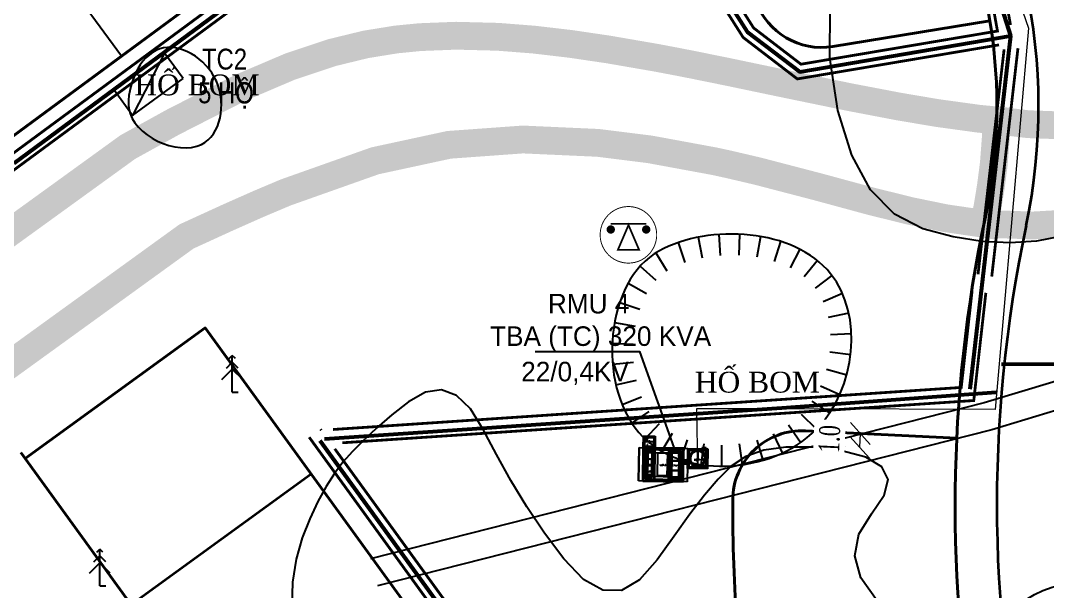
# Model space of a CAD drawing. Extents: x 22709 to 568895, y -41029 to 1932533.
# Drawn here: x 560779 to 560852.8, y 1930703.8 to 1930744.8 of the extents above; entities that cross this region are included whole.
import ezdxf
from ezdxf.enums import TextEntityAlignment as Align

# ---------------------------------------------------------------- set-up
doc = ezdxf.new("R2010")
doc.units = ezdxf.units.MI
doc.header["$MEASUREMENT"] = 0
doc.set_wipeout_variables(frame=1)
doc.header["$PDMODE"] = 1
for name, pattern in [('BORDER2', [0.875, 0.25, -0.125, 0.25, -0.125, 0, -0.125]), ('CENTER2', [1.125, 0.75, -0.125, 0.125, -0.125]), ('CONTINOUS', [0]), ('DASHED2', [0.375, 0.25, -0.125]), ('HIDDEN', [0.375, 0.25, -0.125]), ('HIDDENX2', [0.75, 0.5, -0.25])]:
    doc.linetypes.add(name, pattern=pattern)
doc.layers.get('0').update_dxf_attribs({"color": 8, "linetype": 'CONTINUOUS'})
doc.layers.get('DEFPOINTS').update_dxf_attribs({"color": 8, "linetype": 'CONTINUOUS'})
for name, color, linetype in [('1-chieurong', 8, 'CONTINUOUS'), ('1-RANH GIOI QH DX', 8, 'BORDER2'), ('147', 8, 'CONTINUOUS'), ('7-KI HIEU', 8, 'CONTINUOUS'), ('CHUDIEN', 8, 'CONTINUOUS'), ('DIA VAT.MOI', 8, 'CONTINUOUS'), ('DM CON', 8, 'CONTINUOUS'), ('ho bom', 8, 'CONTINUOUS'), ('kk', 8, 'CONTINUOUS'), ('lang mo', 8, 'CONTINUOUS'), ('LE DUONG', 8, 'CONTINUOUS'), ('MATCAT', 8, 'CONTINUOUS'), ('PHI LAO', 8, 'CONTINUOUS'), ('R', 8, 'CONTINUOUS'), ('textd', 8, 'CONTINUOUS'), ('Thietbidien', 8, 'CONTINUOUS')]:
    doc.layers.add(name, color=color, linetype=linetype)
for name, color, linetype, lineweight in [('1-nghiktHC', 8, 'CONTINUOUS', 60), ('10-TIM', 8, 'CENTER2', 35), ('13-PLO', 8, 'CONTINUOUS', 35), ('152- MAT NC', 8, 'CONTINUOUS', 35), ('4-LE TRONG', 8, 'CONTINUOUS', 40), ('7-LE NGOAI', 8, 'CONTINUOUS', 35), ('84- CX DAI PHAN CACH', 8, 'CONTINUOUS', 50), ('D-S-DÂY ĐIỆN 1.5', 200, 'DASHED2', 40), ('EC04', 8, 'CONTINUOUS', 53), ('EC22', 8, 'CONTINUOUS', 13)]:
    doc.layers.add(name, color=color, linetype=linetype, lineweight=lineweight)
doc.styles.add('50', font='vnsimli.shx', dxfattribs={"width": 0.8, "height": 125})
doc.styles.add('Atext', font='VHELVEB_0.TTF')
doc.styles.add('L1', font='vntimeh.shx', dxfattribs={"width": 0.7})
doc.styles.add('O', font='VHAVAN.TTF')
doc.styles.get("Standard").update_dxf_attribs({"font": 'vntimeh.shx'})
doc.styles.add('VNARIAL', font='VHARIALN.TTF')
doc.linetypes.add('EN04M', pattern='A,4.505488999999998,-0.8899729999999998,2.289536999999999,[1,CHEO22.shx,S=0.8981279999999999,R=0,X=0,Y=0.012726],2.215951,-0.9474869999999999,["0.4KV",Standard,S=2,R=359.997854,X=0,Y=-0.8124119999999999],-8.615751,2.099565999999998,[1,CHEO22.shx,S=0.8981279999999999,R=0,X=0,Y=-0.055311],2.405923,-0.8899729999999998', length=24.85965)
doc.linetypes.add('EN22M', pattern='A,11.62018,-3.44714,5.8817,[1,CHEO22.shx,S=1.314667,R=179.926953,X=0,Y=-0.037745],6.161787,-1.831234,["22KV",Atext,S=2,R=359.924807,X=0,Y=-0.8493109999999999],-7.878594999999999,5.8817,[1,CHEO22.shx,S=1.314667,R=179.926953,X=0,Y=0.001213],6.161787,-3.44714', length=52.31126299999999)
doc.dimstyles.new('chieu rong', dxfattribs={"dimtxt": 1.5, "dimasz": 1.5, "dimexe": 1, "dimexo": 1, "dimgap": 0.3, "dimtad": 1, "dimdec": 1, "dimzin": 0, "dimdsep": 46, "dimtxsty": 'L1', "dimblk": 'OBLIQUE', "dimcen": 1, "dimclrd": 37, "dimclre": 37, "dimclrt": 7, "dimadec": 0, "dimazin": 0, "dimtfac": 1, "dimtdec": 1, "dimtofl": 0, "dimtmove": 2, "dimatfit": 3, "dimldrblk": 'ARCHTICK', "dimfxl": 1, "dimtfill": 1, "dimtolj": 1, "dimtzin": 0, "dimlwd": 5, "dimlwe": 5, "dimarcsym": 0})

# ---------------------------------------------------------------- blocks, each defined once
blk = doc.blocks.new('t')
at = {"layer": 'ho bom', "color": 250}
blk.add_line((0, 1.511998207308351), (0, 0), dxfattribs=at)
blk = doc.blocks.new('d')
at = {"layer": 'ho bom'}
blk.add_blockref('t', (0, -1.511998207308351), dxfattribs=at)
blk = doc.blocks.new('PL')
at = {"layer": 'PHI LAO', "color": 250, "linetype": 'Continuous'}
blk.add_line((569625.7270476056, 1929989.67176833), (569626.1474151057, 1929989.67176833), dxfattribs=at)
for points in [[(569625.5081871056, 1929992.07791383), (569625.7270476056, 1929992.29676833)], [(569625.9458991057, 1929992.07791383), (569625.7270476056, 1929992.29676833)], [(569625.7270476056, 1929989.67176833), (569625.7270476056, 1929992.29676833)], [(569625.3008496056, 1929991.38677683), (569625.7270476056, 1929991.81297483)], [(569626.1532366057, 1929991.38677683), (569625.7270476056, 1929991.81297483)], [(569624.9770476057, 1929990.57530983), (569625.7270476056, 1929991.32530533)], [(569626.4770476057, 1929990.57530983), (569625.7270476056, 1929991.32530533)]]:
    blk.add_lwpolyline(points, dxfattribs=at)
blk = doc.blocks.new('A$C43E94792')
at = {"color": 7, "linetype": 'CONTINOUS'}
blk.add_wipeout([(3.0733107302065337, 6.157984366447637), (2.0344581943868536, 5.975647031644063), (1.2982559253534962, 5.5883708187811765), (0.8306286512775909, 5.175343827706828), (0.3101660810280249, 4.400074154427944), (0.07356654990347256, 3.661901412478075), (0.037124287429671554, 2.811654766792918), (0.27283706140899966, 1.8977745539654434), (0.8745512812904135, 0.9928653074036657), (1.8685899747897456, 0.3048274860676319), (2.7926834337239814, 0.06980209033281515), (3.5152658760711852, 0.08905121693697904), (4.410603040357841, 0.3656091275794302), (5.089590091880514, 0.8182061116659591), (5.712152281890864, 1.576927752890894), (6.048361579560009, 2.4329028710164193), (6.111832615317034, 3.3781529591848027), (5.681200291728297, 4.690088134043247), (5.193128411541167, 5.301116943818973), (4.227829700187998, 5.931074784313634), (3.3099852672092887, 6.148789430622776)], dxfattribs=at)
at = {"color": 7}
for points, const_width in [([(4.890132321068676, 0.6279764306946305, 175.8323419892755), (4.833695265059532, 0.5875971154204933, 0.0056872358559668)], 0.1), ([(0.9574523143785427, 3.661901962714409, 1), (1.407890597697587, 3.661901962714409, 1)], 0.4504382833190448), ([(4.780522167805656, 3.661901962714409, 1), (5.230960451124701, 3.661901962714409, 1)], 0.4504382833190448)]:
    blk.add_lwpolyline(points, format="xyb", close=True, dxfattribs=dict(at, const_width=const_width))
at = {"color": 7, "const_width": 0.2}
blk.add_lwpolyline([(5.00574130946461, 4.274511147239877), (3.094206382751508, 4.274511147239877), (1.182671456037496, 4.274511147239877)], dxfattribs=at)
blk.add_lwpolyline([(1.948952138274535, 1.462355349937567), (4.239460627228709, 1.462355349937567), (3.094206382751508, 4.138814211983657)], close=True, dxfattribs=at)
blk = doc.blocks.new('_Oblique')
at = {"color": 0, "linetype": 'ByBlock', "lineweight": -2}
blk.add_line((-0.5, -0.5), (0.5, 0.5), dxfattribs=at)
blk = doc.blocks.new('*D121')
at = {"layer": '1-chieurong', "color": 37, "lineweight": 5, "transparency": 16777216}
for p, q in [((568194.136700675, 1930702.671737549), (568194.1367006736, 1930702.671737549)), ((568195.0875361203, 1930701.624879414), (568195.1355474641, 1930702.623726205)), ((568194.0886893312, 1930701.672890758), (568194.0886893298, 1930701.672890758))]:
    blk.add_line(p, q, dxfattribs=at)
at = {"layer": 'DEFPOINTS', "color": 0, "lineweight": -3, "transparency": 16777216}
for p in [(568195.1355474655, 1930702.623726205), (568195.1355474641, 1930702.623726205), (568195.0875361217, 1930701.624879414)]:
    blk.add_point(p, dxfattribs=at)
at = {"layer": '1-chieurong', "color": 7, "lineweight": -3, "transparency": 16777216, "insert": (568192.914078853, 1930702.229927766), "char_height": 1.5, "attachment_point": 5, "rotation": 87.24809470857075, "style": 'L1', "bg_fill": 3, "box_fill_scale": 1.25, "bg_fill_color": 9, "bg_fill_true_color": 13158600, "bg_fill_transparency": 0}
blk.add_mtext('\\A1;1.0', dxfattribs=at)
at = {"layer": '1-chieurong', "color": 37, "lineweight": 5, "transparency": 16777216, "xscale": 1.5, "yscale": 1.5, "zscale": 1.5}
for p, rotation in [((568195.1355474641, 1930702.623726205), 87.24809470857075), ((568195.0875361203, 1930701.624879414), 267.2480947085708)]:
    blk.add_blockref('_Oblique', p, dxfattribs=dict(at, rotation=rotation))
blk = doc.blocks.new('_ARCHTICK')
at = {"color": 0, "linetype": 'ByBlock', "const_width": 0.15}
blk.add_lwpolyline([(-0.5, -0.5), (0.5, 0.5)], dxfattribs=at)
blk = doc.blocks.new('Tu ha the')
at = {"color": 1, "linetype": 'CONTINOUS'}
blk.add_solid([(-1.499999999941792, -0.3684468779829331), (1.499999999883584, 1.131553122366312), (-1.499999999941792, 1.131553122366312), (-1.499999999592546, -0.3684468779829331)], dxfattribs=at)
at = {"layer": 'Thietbidien', "color": 1}
for p, q in [((-1.499999999941792, -0.3684468779829331), (-1.499999999941792, 1.131553122366312)), ((-1.499999999941792, 1.131553122366312), (1.499999999883584, 1.131553122366312)), ((1.499999999883584, 1.131553122366312), (-1.499999999941792, -0.3684468779829331)), ((1.499999999883584, -0.3684468772844411), (1.499999999883584, 1.131553122366312)), ((-1.499999999941792, -0.3684468779829331), (1.499999999883584, -0.3684468772844411))]:
    blk.add_line(p, q, dxfattribs=at)
blk = doc.blocks.new('tba2')
at = {"color": 7, "linetype": 'ByBlock'}
for p, q in [((813966.4221600147, 60318.6852380498, -6239.052000001275), (813966.4221600147, 60317.24523805476, -6239.052000001275)), ((813967.8621600833, 60318.6852380498, -6239.052000001275), (813966.4221600147, 60318.6852380498, -6239.052000001275)), ((813967.8621600833, 60317.24523805475, -6239.052000001275), (813967.8621600833, 60318.6852380498, -6239.052000001275)), ((813966.4221600147, 60317.24523805476, -6239.052000001275), (813967.8621600833, 60317.24523805475, -6239.052000001275))]:
    blk.add_line(p, q, dxfattribs=at)
at = {"layer": '147', "color": 7}
blk.add_ellipse((813963.7120638861, 60319.22208544733, -6239.052000001275), major_axis=(0.0333056239017918, 0.0333056239017918), ratio=0.9999999996068947, start_param=5.497787143585585, end_param=11.78097245076517, dxfattribs=at)
at = {"layer": 'kk', "color": 7, "linetype": 'CONTINOUS'}
for p, q in [((813962.9221598484, 60317.24523805497, -6239.052000001275), (813962.9221598489, 60319.64523804691, -6239.052000001275)), ((813962.9221598484, 60317.24523805493, -6239.052000001275), (813962.9221598489, 60319.64523804688, -6239.052000001275)), ((813966.4221600149, 60319.64523804679, -6239.052000001275), (813962.9221598489, 60319.64523804688, -6239.052000001275)), ((813962.9221598489, 60319.64523804688, -6239.052000001275), (813962.9221598484, 60317.24523805493, -6239.052000001275)), ((813963.2221598628, 60317.24523805497, -6239.052000001275), (813963.2221598629, 60319.64523804691, -6239.052000001275)), ((813966.4221600147, 60317.24523805484, -6239.052000001275), (813966.4221600149, 60319.64523804679, -6239.052000001275)), ((813966.4221600147, 60317.24523805475, -6239.052000001275), (813966.4221600149, 60319.64523804679, -6239.052000001275)), ((813962.9221598484, 60317.24523805493, -6239.052000001275), (813966.4221600147, 60317.24523805475, -6239.052000001275))]:
    blk.add_line(p, q, dxfattribs=at)
at = {"layer": 'kk', "color": 7, "linetype": 'ByBlock'}
for p, q in [((813963.2221598629, 60319.64523804691, -6239.052000001275), (813963.2221598628, 60317.24523805497, -6239.052000001275)), ((813966.1221600006, 60319.64523804679, -6239.052000001275), (813963.2221598629, 60319.64523804691, -6239.052000001275)), ((813963.2221598629, 60319.64523804691, -6239.052000001275), (813966.1221600006, 60319.64523804679, -6239.052000001275)), ((813963.2221598628, 60317.24523805497, -6239.052000001275), (813963.2221598629, 60319.64523804691, -6239.052000001275)), ((813963.37215987, 60319.49523804755, -6239.052000001275), (813965.9721599938, 60319.49523804742, -6239.052000001275)), ((813963.3721598696, 60317.39523805433, -6239.052000001275), (813963.37215987, 60319.49523804755, -6239.052000001275)), ((813963.4621598742, 60319.36898570635, -6239.052000001275), (813963.8621598935, 60319.36898570635, -6239.052000001275)), ((813963.4621598742, 60318.55780640724, -6239.052000001275), (813963.4621598742, 60319.36898570635, -6239.052000001275)), ((813963.8621598935, 60319.36898570635, -6239.052000001275), (813963.8621598935, 60318.55780640724, -6239.052000001275)), ((813964.0170780586, 60319.49523804755, -6239.052000001275), (813964.0170780586, 60317.39523805433, -6239.052000001275)), ((813964.0670780607, 60319.49523804755, -6239.052000001275), (813964.0170780586, 60319.49523804755, -6239.052000001275)), ((813964.0670780606, 60317.39523805433, -6239.052000001275), (813964.0670780607, 60319.49523804755, -6239.052000001275)), ((813965.0736607288, 60319.49523804742, -6239.052000001275), (813965.0736607284, 60317.39523805421, -6239.052000001275)), ((813965.0736607288, 60319.49523804742, -6239.052000001275), (813965.1236607312, 60319.49523804742, -6239.052000001275)), ((813965.0736607284, 60317.39523805421, -6239.052000001275), (813965.0736607288, 60319.49523804742, -6239.052000001275)), ((813965.1236607312, 60319.49523804742, -6239.052000001275), (813965.1236607312, 60317.39523805421, -6239.052000001275)), ((813965.1236607312, 60319.49523804742, -6239.052000001275), (813965.1236607312, 60317.39523805421, -6239.052000001275)), ((813965.202159957, 60319.36898570624, -6239.052000001275), (813965.8821599894, 60319.36898570624, -6239.052000001275)), ((813965.2021599568, 60317.53275509066, -6239.052000001275), (813965.202159957, 60319.36898570624, -6239.052000001275)), ((813965.202159957, 60319.36898570624, -6239.052000001275), (813965.8821599894, 60319.36898570624, -6239.052000001275)), ((813965.202159957, 60318.84690883394, -6239.052000001275), (813965.202159957, 60319.36898570624, -6239.052000001275)), ((813965.8821599894, 60319.36898570624, -6239.052000001275), (813965.8821599892, 60317.53275509066, -6239.052000001275)), ((813965.8821599894, 60319.36898570624, -6239.052000001275), (813965.8821599894, 60318.84690883394, -6239.052000001275)), ((813965.9721599938, 60319.49523804742, -6239.052000001275), (813965.9721599935, 60317.39523805421, -6239.052000001275)), ((813966.1221600006, 60319.64523804679, -6239.052000001275), (813966.1221600004, 60317.24523805484, -6239.052000001275)), ((813966.1221600004, 60317.24523805484, -6239.052000001275), (813966.1221600006, 60319.64523804679, -6239.052000001275)), ((813963.8621598935, 60318.55780640724, -6239.052000001275), (813963.4621598742, 60318.55780640724, -6239.052000001275)), ((813964.2421599111, 60319.22730466667, -6239.052000001275), (813965.0221599481, 60319.22730466654, -6239.052000001275)), ((813964.2421599111, 60317.62730467185, -6239.052000001275), (813964.2421599111, 60319.22730466667, -6239.052000001275)), ((813965.0221599481, 60319.22730466654, -6239.052000001275), (813965.0221599481, 60317.62730467174, -6239.052000001275)), ((813965.8821599894, 60318.84690883394, -6239.052000001275), (813965.202159957, 60318.84690883394, -6239.052000001275)), ((813965.202159957, 60318.84690883394, -6239.052000001275), (813965.8821599894, 60318.84690883394, -6239.052000001275)), ((813965.202159957, 60318.15483196218, -6239.052000001275), (813965.202159957, 60318.84690883394, -6239.052000001275)), ((813965.8821599894, 60318.84690883394, -6239.052000001275), (813965.8821599894, 60318.15483196218, -6239.052000001275)), ((813966.4821600176, 60318.62523805, -6239.052000001275), (813967.8021600804, 60318.62523805, -6239.052000001275)), ((813966.4821600176, 60317.30523805455, -6239.052000001275), (813966.4821600176, 60318.62523805, -6239.052000001275)), ((813967.1421600489, 60318.61723805002, -6239.052000001275), (813966.490160018, 60318.61723805002, -6239.052000001275)), ((813966.490160018, 60318.61723805002, -6239.052000001275), (813967.7941600799, 60318.61723805002, -6239.052000001275)), ((813966.490160018, 60317.31323805453, -6239.052000001275), (813966.490160018, 60318.61723805002, -6239.052000001275)), ((813966.490160018, 60318.61723805002, -6239.052000001275), (813966.490160018, 60317.31323805453, -6239.052000001275)), ((813967.1351600487, 60318.61023805005, -6239.052000001275), (813966.4971600183, 60318.61023805005, -6239.052000001275)), ((813966.4971600183, 60318.61023805005, -6239.052000001275), (813966.4971600183, 60317.3202380545, -6239.052000001275)), ((813967.1351600487, 60317.32023805449, -6239.052000001275), (813967.1351600487, 60318.61023805005, -6239.052000001275)), ((813967.1421600489, 60317.31323805452, -6239.052000001275), (813967.1421600489, 60318.61723805002, -6239.052000001275)), ((813967.1421600489, 60317.31323805452, -6239.052000001275), (813967.1421600489, 60318.61723805002, -6239.052000001275)), ((813967.1421600489, 60317.31323805452, -6239.052000001275), (813967.1421600489, 60318.61723805002, -6239.052000001275)), ((813967.1491600493, 60318.61023805005, -6239.052000001275), (813967.7871600795, 60318.61023805005, -6239.052000001275)), ((813967.1491600493, 60317.32023805449, -6239.052000001275), (813967.1491600493, 60318.61023805005, -6239.052000001275)), ((813967.7871600795, 60318.61023805005, -6239.052000001275), (813967.7871600795, 60317.32023805449, -6239.052000001275)), ((813967.7941600799, 60317.31323805452, -6239.052000001275), (813967.7941600799, 60318.61723805002, -6239.052000001275)), ((813967.7941600799, 60317.31323805452, -6239.052000001275), (813967.7941600799, 60318.61723805002, -6239.052000001275)), ((813967.7941600799, 60318.61723805002, -6239.052000001275), (813967.7941600799, 60318.61723805002, -6239.052000001275)), ((813967.7941600799, 60318.61723805002, -6239.052000001275), (813967.7941600799, 60317.31323805451, -6239.052000001275)), ((813967.7941600799, 60317.31323805452, -6239.052000001275), (813967.7941600799, 60318.61723805002, -6239.052000001275)), ((813967.7941600799, 60318.61723805002, -6239.052000001275), (813967.7941600799, 60317.31323805453, -6239.052000001275)), ((813967.7941600799, 60318.61723805002, -6239.052000001275), (813967.7941600799, 60317.31323805452, -6239.052000001275)), ((813967.8021600804, 60318.62523805, -6239.052000001275), (813967.8021600804, 60317.30523805455, -6239.052000001275)), ((813963.4621598742, 60318.44393819273, -6239.052000001275), (813963.8621598935, 60318.44393819273, -6239.052000001275)), ((813963.4621598737, 60317.53275509077, -6239.052000001275), (813963.4621598742, 60318.44393819273, -6239.052000001275)), ((813963.8621598935, 60318.44393819273, -6239.052000001275), (813963.8621598931, 60317.53275509077, -6239.052000001275)), ((813965.8821599894, 60318.15483196218, -6239.052000001275), (813965.202159957, 60318.15483196218, -6239.052000001275)), ((813965.202159957, 60318.15483196218, -6239.052000001275), (813965.8821599894, 60318.15483196218, -6239.052000001275)), ((813965.2021599568, 60317.53275509066, -6239.052000001275), (813965.202159957, 60318.15483196218, -6239.052000001275)), ((813965.8821599894, 60318.15483196218, -6239.052000001275), (813965.8821599892, 60317.53275509066, -6239.052000001275)), ((813963.2221598628, 60317.24523805497, -6239.052000001275), (813966.1221600004, 60317.24523805484, -6239.052000001275)), ((813966.1221600004, 60317.24523805484, -6239.052000001275), (813963.2221598628, 60317.24523805497, -6239.052000001275)), ((813965.9721599935, 60317.39523805421, -6239.052000001275), (813963.3721598696, 60317.39523805433, -6239.052000001275)), ((813963.8621598931, 60317.53275509077, -6239.052000001275), (813963.4621598737, 60317.53275509077, -6239.052000001275)), ((813964.0170780586, 60317.39523805433, -6239.052000001275), (813964.0670780606, 60317.39523805433, -6239.052000001275)), ((813965.0221599481, 60317.62730467174, -6239.052000001275), (813964.2421599111, 60317.62730467185, -6239.052000001275)), ((813965.1236607312, 60317.39523805421, -6239.052000001275), (813965.0736607284, 60317.39523805421, -6239.052000001275)), ((813965.8821599892, 60317.53275509066, -6239.052000001275), (813965.2021599568, 60317.53275509066, -6239.052000001275)), ((813965.8821599892, 60317.53275509066, -6239.052000001275), (813965.2021599568, 60317.53275509066, -6239.052000001275)), ((813967.8021600804, 60317.30523805455, -6239.052000001275), (813966.4821600176, 60317.30523805455, -6239.052000001275)), ((813967.7941600799, 60317.31323805452, -6239.052000001275), (813966.490160018, 60317.31323805453, -6239.052000001275)), ((813966.490160018, 60317.31323805453, -6239.052000001275), (813967.1421600489, 60317.31323805452, -6239.052000001275)), ((813966.4971600183, 60317.3202380545, -6239.052000001275), (813967.1351600487, 60317.32023805449, -6239.052000001275)), ((813967.7871600795, 60317.32023805449, -6239.052000001275), (813967.1491600493, 60317.32023805449, -6239.052000001275)), ((813967.7941600799, 60317.31323805453, -6239.052000001275), (813967.7941600799, 60317.31323805452, -6239.052000001275))]:
    blk.add_line(p, q, dxfattribs=at)
at = {"layer": 'kk', "color": 8, "linetype": 'ByBlock'}
for p, q in [((813964.0701599029, 60317.24523805497, -6239.052000001275), (813963.2221598628, 60317.24523805497, -6239.052000001275)), ((813963.2221598628, 60317.24523805497, -6239.052000001275), (813963.2221598628, 60316.39723805787, -6239.052000001275)), ((813964.0621599026, 60317.23723805499, -6239.052000001275), (813963.2301598631, 60317.23723805499, -6239.052000001275)), ((813963.2301598631, 60317.23723805499, -6239.052000001275), (813963.2301598631, 60316.40523805785, -6239.052000001275)), ((813964.0551599022, 60317.23023805501, -6239.052000001275), (813963.2371598635, 60317.23023805501, -6239.052000001275)), ((813964.0551599022, 60316.82823805639, -6239.052000001275), (813964.0551599022, 60317.23023805501, -6239.052000001275)), ((813964.0621599026, 60316.40523805785, -6239.052000001275), (813964.0621599026, 60317.23723805499, -6239.052000001275)), ((813964.0701599029, 60316.39723805787, -6239.052000001275), (813964.0701599029, 60317.24523805497, -6239.052000001275)), ((813963.2221598628, 60316.39723805787, -6239.052000001275), (813964.0701599029, 60316.39723805787, -6239.052000001275)), ((813964.0621599026, 60316.82123805642, -6239.052000001275), (813963.2301598631, 60316.82123805642, -6239.052000001275)), ((813963.2301598631, 60316.40523805785, -6239.052000001275), (813964.0621599026, 60316.40523805785, -6239.052000001275)), ((813964.0551599022, 60316.82823805639, -6239.052000001275), (813963.2371598635, 60316.82823805639, -6239.052000001275)), ((813964.0551599022, 60316.81423805644, -6239.052000001275), (813963.2371598635, 60316.81423805644, -6239.052000001275)), ((813963.2371598635, 60316.81423805644, -6239.052000001275), (813963.2371598635, 60316.41223805783, -6239.052000001275)), ((813963.2371598635, 60316.41223805783, -6239.052000001275), (813964.0551599022, 60316.41223805783, -6239.052000001275)), ((813964.0551599022, 60316.41223805783, -6239.052000001275), (813964.0551599022, 60316.81423805644, -6239.052000001275))]:
    blk.add_line(p, q, dxfattribs=at)
at = {"layer": 'kk', "color": 8, "linetype": 'HIDDENX2', "ltscale": 500}
for p, q in [((813963.966159898, 60317.14123805532, -6239.052000001275), (813963.3261598676, 60317.14123805532, -6239.052000001275)), ((813963.3261598676, 60317.14123805532, -6239.052000001275), (813963.3261598676, 60316.50123805752, -6239.052000001275)), ((813963.966159898, 60316.50123805752, -6239.052000001275), (813963.966159898, 60317.14123805532, -6239.052000001275)), ((813963.3261598676, 60316.50123805752, -6239.052000001275), (813963.966159898, 60316.50123805752, -6239.052000001275))]:
    blk.add_line(p, q, dxfattribs=at)
at = {"layer": 'kk', "color": 8, "lineweight": -2}
for p, q in [((813967.5777513522, 60317.18477233953, -6239.052000001275), (813967.433467618, 60317.18477233219, -6239.052000001275)), ((813967.6103763498, 60317.22858484334, -6239.052000001275), (813967.5777513543, 60317.14095983735, -6239.052000001275)), ((813967.5777513543, 60317.14095983735, -6239.052000001275), (813967.5777513522, 60317.18477233953, -6239.052000001275)), ((813967.6103763521, 60317.18477234128, -6239.052000001275), (813967.6103763498, 60317.22858484334, -6239.052000001275)), ((813967.7546600864, 60317.18477234861, -6239.052000001275), (813967.6103763521, 60317.18477234128, -6239.052000001275))]:
    blk.add_line(p, q, dxfattribs=at)
at = {"layer": 'kk', "color": 7, "linetype": 'ByBlock'}
for centre, major_axis, ratio, start_param, end_param in [((813966.8161600335, 60318.49922872296, -6239.052000001275), (-0.0082936652131443, 0.0082936652131443), 0.9999999937556687, 3.926990820109407, 10.21017612728899), ((813967.4681600643, 60318.49922872296, -6239.052000001275), (-0.0082936651586119, 0.0082936651586119), 0.9999999969806314, 3.926990818496925, 10.21017612567651), ((813966.8161600335, 60317.43124738158, -6239.052000001275), (-0.0082936652109793, 0.0082936652109793), 0.999999993657417, 3.926990820158533, 10.21017612733812), ((813967.3621600592, 60317.43323805408, -6232.812948000003), (-0.0082936651564469, 0.0082936651564469), 0.9999999968823798, 3.926990818546051, 10.21017612572564), ((813967.4681600643, 60317.43124738158, -6239.052000001275), (-0.0082936651564469, 0.0082936651564469), 0.9999999968823798, 3.926990818546051, 10.21017612572564)]:
    blk.add_ellipse(centre, major_axis=major_axis, ratio=ratio, start_param=start_param, end_param=end_param, dxfattribs=at)
at = {"layer": 'kk', "color": 2, "linetype": 'HIDDEN'}
for centre in [(813963.5105050968, 60317.02943805571, -6239.052000001275), (813964.0218146801, 60317.02943805571, -6239.052000001275), (813963.5105050968, 60316.61303805714, -6239.052000001275), (813964.0218146801, 60316.61303805714, -6239.052000001275)]:
    blk.add_ellipse(centre, major_axis=(0.0141421359402271, 0.0141421359402271), ratio=0.9999999993038796, start_param=5.497787143434077, end_param=11.78097245061366, dxfattribs=at)
at = {"layer": 'kk', "color": 8, "linetype": 'HIDDENX2', "ltscale": 500}
blk.add_ellipse((813963.6461598827, 60316.82123805642, -6239.052000001275), major_axis=(-0.0424264078344247, 0.0424264078344247), ratio=0.9999999986560153, start_param=3.926990817659233, end_param=10.21017612483882, dxfattribs=at)
at = {"layer": 'kk', "color": 7, "linetype": 'ByBlock'}
for p in [(813965.7094872108, 60318.15483196218, -6239.052000001275), (813967.1448267153, 60317.86733886711, -6239.052000001275), (813967.8631600828, 60317.86733886711, -6239.052000001275)]:
    blk.add_point(p, dxfattribs=at)
at = {"layer": 'R', "color": 7, "linetype": 'ByBlock'}
for p, q in [((813963.2221598629, 60319.64523804691, -6239.052000001275), (813963.2221598629, 60317.24523805476, -6239.052000001275)), ((813966.1221600004, 60319.64523804691, -6239.052000001275), (813963.2221598629, 60319.64523804691, -6239.052000001275)), ((813963.2721598652, 60319.59523804708, -6239.052000001275), (813963.2721598652, 60317.29523805458, -6239.052000001275)), ((813966.072159998, 60319.59523804708, -6239.052000001275), (813963.2721598652, 60319.59523804708, -6239.052000001275)), ((813966.072159998, 60317.29523805458, -6239.052000001275), (813966.072159998, 60319.59523804708, -6239.052000001275)), ((813966.1221600004, 60317.24523805476, -6239.052000001275), (813966.1221600004, 60319.64523804691, -6239.052000001275)), ((813966.490160018, 60318.62523805, -6239.052000001275), (813967.8021600804, 60318.62523805, -6239.052000001275)), ((813963.2221598629, 60317.24523805476, -6239.052000001275), (813966.1221600004, 60317.24523805476, -6239.052000001275)), ((813963.2721598652, 60317.29523805458, -6239.052000001275), (813966.072159998, 60317.29523805458, -6239.052000001275))]:
    blk.add_line(p, q, dxfattribs=at)
at = {"layer": 'R', "color": 8, "linetype": 'HIDDEN', "ltscale": 500}
for p, q in [((813963.5521598785, 60319.31523804805, -6239.052000001275), (813963.9521598977, 60319.31523804805, -6239.052000001275)), ((813963.5521598785, 60317.57523805363, -6239.052000001275), (813963.5521598785, 60319.31523804805, -6239.052000001275)), ((813963.5521598785, 60319.31523804805, -6239.052000001275), (813963.5521598785, 60317.57523805363, -6239.052000001275)), ((813965.7921599846, 60319.31523804805, -6239.052000001275), (813963.5521598785, 60319.31523804805, -6239.052000001275)), ((813963.9521598977, 60319.31523804805, -6239.052000001275), (813963.9521598977, 60317.57523805363, -6239.052000001275)), ((813964.2821599132, 60319.31523804805, -6239.052000001275), (813964.2821599132, 60317.57523805363, -6239.052000001275)), ((813964.982159946, 60319.31523804805, -6239.052000001275), (813964.982159946, 60317.57523805363, -6239.052000001275)), ((813965.3121599618, 60319.31523804805, -6239.052000001275), (813965.3121599618, 60317.57523805363, -6239.052000001275)), ((813965.7921599846, 60319.31523804805, -6239.052000001275), (813965.3121599618, 60319.31523804805, -6239.052000001275)), ((813965.3121599618, 60319.31523804805, -6239.052000001275), (813965.3121599618, 60317.57523805363, -6239.052000001275)), ((813965.7921599846, 60317.57523805363, -6239.052000001275), (813965.7921599846, 60319.31523804805, -6239.052000001275)), ((813965.7921599846, 60317.57523805363, -6239.052000001275), (813965.7921599846, 60319.31523804805, -6239.052000001275)), ((813966.5421600204, 60318.56523805021, -6239.052000001275), (813966.5421600204, 60317.36523805434, -6239.052000001275)), ((813967.7421600774, 60318.56523805021, -6239.052000001275), (813966.5421600204, 60318.56523805021, -6239.052000001275)), ((813967.7421600774, 60317.36523805434, -6239.052000001275), (813967.7421600774, 60318.56523805021, -6239.052000001275)), ((813965.7921599848, 60318.35523805065, -6239.052000001275), (813966.5421600208, 60318.35523805065, -6239.052000001275)), ((813965.7921599846, 60318.22723805109, -6239.052000001275), (813966.5421600208, 60318.22723805109, -6239.052000001275)), ((813965.7921599846, 60318.1870455817, -6239.052000001275), (813966.5421600208, 60318.1870455817, -6239.052000001275)), ((813965.7921599846, 60318.05904558214, -6239.052000001275), (813966.5421600208, 60318.05904558214, -6239.052000001275)), ((813965.7921599846, 60317.83123805275, -6239.052000001275), (813965.7921599846, 60317.70323805319, -6239.052000001275)), ((813963.5521598785, 60317.57523805363, -6239.052000001275), (813965.7921599846, 60317.57523805363, -6239.052000001275)), ((813963.5521598785, 60317.57523805363, -6239.052000001275), (813963.5521598785, 60317.11858371438, -6239.052000001275)), ((813963.6621598837, 60317.57523805363, -6239.052000001275), (813963.5521598785, 60317.57523805363, -6239.052000001275)), ((813963.9521598977, 60317.57523805363, -6239.052000001275), (813963.5521598785, 60317.57523805363, -6239.052000001275)), ((813963.5521598785, 60317.11858371438, -6239.052000001275), (813963.6621598837, 60317.11858371438, -6239.052000001275)), ((813963.6621598837, 60317.11858371438, -6239.052000001275), (813963.6621598837, 60317.57523805363, -6239.052000001275)), ((813963.6971598854, 60317.57523805363, -6239.052000001275), (813963.6971598854, 60317.11858371438, -6239.052000001275)), ((813963.8071598907, 60317.57523805363, -6239.052000001275), (813963.6971598854, 60317.57523805363, -6239.052000001275)), ((813963.6971598854, 60317.11858371438, -6239.052000001275), (813963.8071598907, 60317.11858371438, -6239.052000001275)), ((813963.8071598907, 60317.11858371438, -6239.052000001275), (813963.8071598907, 60317.57523805363, -6239.052000001275)), ((813963.8421598922, 60317.57523805358, -6239.052000001275), (813963.8421598922, 60317.11858371432, -6239.052000001275)), ((813963.9521598977, 60317.57523805358, -6239.052000001275), (813963.8421598922, 60317.57523805358, -6239.052000001275)), ((813963.8421598922, 60317.11858371432, -6239.052000001275), (813963.9521598977, 60317.11858371432, -6239.052000001275)), ((813963.9521598977, 60317.11858371432, -6239.052000001275), (813963.9521598977, 60317.57523805358, -6239.052000001275)), ((813965.3121599618, 60317.57523805363, -6239.052000001275), (813965.7921599846, 60317.57523805363, -6239.052000001275)), ((813966.5421600204, 60317.36523805434, -6239.052000001275), (813967.7421600774, 60317.36523805434, -6239.052000001275)), ((813967.4459676179, 60317.18477233289, -6239.052000001275), (813967.4459676086, 60317.36523803917, -6239.052000001275)), ((813967.5739676176, 60317.18477233941, -6239.052000001275), (813967.5739676084, 60317.36523804569, -6239.052000001275)), ((813967.6141600868, 60317.18477234139, -6239.052000001275), (813967.6141600776, 60317.36523804767, -6239.052000001275)), ((813967.7421600863, 60317.18477234791, -6239.052000001275), (813967.7421600772, 60317.36523805419, -6239.052000001275))]:
    blk.add_line(p, q, dxfattribs=at)
at = {"layer": 'R', "color": 4, "linetype": 'HIDDEN', "ltscale": 500}
for p, q in [((813965.7921599846, 60318.29123805087, -6239.052000001275), (813966.6618226449, 60318.29123805087, -6239.052000001275)), ((813965.7921599846, 60318.12304558192, -6239.052000001275), (813966.5686480078, 60318.12304558192, -6239.052000001275)), ((813967.6781600867, 60317.18477234465, -6239.052000001275), (813967.6781600554, 60317.79581552267, -6239.052000001275)), ((813967.5099676177, 60317.18477233615, -6239.052000001275), (813967.5099676006, 60317.52078685165, -6239.052000001275))]:
    blk.add_line(p, q, dxfattribs=at)
at = {"layer": 'R', "color": 8, "linetype": 'HIDDEN', "ltscale": 500}
for major_axis, ratio, start_param, end_param in [((-0.4242640780724396, 0.4242640780724396), 0.9999999999251983, 3.926990817024642, 10.21017612420423), ((-0.3676955343509097, 0.3676955343509098), 0.9999999998065947, 3.926990817083943, 10.21017612426353)]:
    blk.add_ellipse((813967.1421600489, 60317.96523805227, -6239.052000001275), major_axis=major_axis, ratio=ratio, start_param=start_param, end_param=end_param, dxfattribs=at)
at = {"layer": 'R', "color": 4, "linetype": 'HIDDEN', "ltscale": 500}
for centre, major_axis, ratio, start_param, end_param in [((813967.1421600489, 60317.96523805227, -6239.052000001275), (-0.3959798062116745, 0.3959798062116746), 0.9999999998701328, 3.926990817052175, 10.21017612423176), ((813967.311582606, 60317.37923805454, -6239.052000001275), (0.0353553399964519, 0.0353553399964519), 0.9999999981005185, 0.785398164347189, 1.06684088572545)]:
    blk.add_ellipse(centre, major_axis=major_axis, ratio=ratio, start_param=start_param, end_param=end_param, dxfattribs=at)
at = {"layer": 'R', "color": 4, "linetype": 'HIDDEN', "ltscale": 500, "extrusion": (0, 0, -1)}
for centre, major_axis, ratio, start_param, end_param in [((813966.5686480078, 60318.17304558175, -6239.052000001275), (0.0353553398450172, -0.0353553398450172), 0.9999999980872871, 5.845414520544219, 7.06858347153339), ((813966.6618226449, 60318.3412380507, -6239.052000001275), (0.0353553398074844, -0.0353553398074844), 0.9999999987924754, 6.161941452817921, 7.068583471180796), ((813967.5599676005, 60317.5207868542, -6239.052000001275), (-0.0353553380632049, -0.0353553416646202), 0.9999999993421766, 0.78539816372636, 1.601686375965206)]:
    blk.add_ellipse(centre, major_axis=major_axis, ratio=ratio, start_param=start_param, end_param=end_param, dxfattribs=at)
at = {"layer": 'R', "color": 4, "linetype": 'HIDDEN', "ltscale": 500, "extrusion": (0, 0, -0.9999999999999998)}
blk.add_ellipse((813967.7281600554, 60317.79581552522, -6239.052000001275), major_axis=(-0.0353553381957442, -0.0353553417971595), ratio=0.9999999981005185, start_param=0.785398164347189, end_param=1.06684088572545, dxfattribs=at)
at = {"layer": '147', "color": 7, "style": '50'}
for s, height, width, p in [('tñ bï', 0.1249999995707185, 0.7000000938520712, (813963.4742708709, 60318.89769967851, -6239.052000001275)), ('m¸y ba', 0.1249999995634425, 0.6999999774774944, (813964.430225665, 60318.43406194401, -6232.812948000003)), ('tñ rmu', 0.1249999995707185, 0.7000000938520712, (813965.2708568423, 60318.43012726108, -6232.812948000003)), ('tñ ht', 0.1249999995707185, 0.7000000938520712, (813963.4608857988, 60317.99708265191, -6239.052000001275)), ('hè ga-g2', 0.1249999995634425, 0.6999999774774944, (813966.924532518, 60317.99573073449, -6238.272118501116))]:
    blk.add_text(s, height=height, dxfattribs=dict(at, width=width)).set_placement(p)
blk = doc.blocks.new('A$C5C0861BC')
at = {"layer": '1-nghiktHC', "color": 8, "lineweight": -3, "const_width": 0.2, "flags": 128}
for points in [[(85.09706818029736, 43.10556080144806), (89.50112539452537, 39.95018924472606), (110.1031349864047, 11.98133791589862), (114.4625326648079, 4.414222478193551), (116.9668361691715, -3.60575614541085), (117.3329672706736, -5.636828569437057)], [(84.21779785569333, 42.57587934233822), (88.75381052009334, 39.27860228021382), (109.264677368496, 11.43348440716727), (113.5409061195519, 4.010734984909504), (115.9937396379377, -3.844412104899674), (116.395553557943, -6.073431079716101), (102.2611193657344, -8.459074754475296), (98.85354286878874, -5.847770902302727), (85.79595316764471, 14.7436568793164), (44.67918786096425, -15.54317840512158)], [(116.507893225104, -7.068613847692176), (101.9983492955057, -9.517569442719832), (98.10420902857595, -6.533400638469174), (85.52568006857337, 13.3025627059651), (45.27226342253425, -16.34832521059798)], [(114.5664019760866, -24.79028439379545), (113.7893535466016, -31.70868825004879), (109.0751632537417, -32.02424153566608), (68.60597163349892, -34.73312378020273)], [(115.5601535736155, -24.90189873927193), (114.6898437273107, -32.65064999895924), (110.078842777219, -32.95929610982785), (69.27919624156355, -35.69029798216434)], [(67.70614242949114, -34.71372243045426), (67.7612044305265, -34.78966987828972)], [(66.88811419859667, -35.28907928191995), (118.6938099109525, -106.7450797667006), (122.2223341948543, -111.6120008546604), (163.5772483683381, -168.6531567871316), (197.1694981139492, -142.5708896127573)], [(68.72803375548256, -36.12322511311868), (89.94325753620069, -65.38554887725559)]]:
    blk.add_lwpolyline(points, dxfattribs=at)
at = {"layer": '1-nghiktHC', "color": 8, "linetype": 'DASHED2', "lineweight": -3, "ltscale": 10, "const_width": 0.2, "flags": 128}
for points in [[(116.8722294450804, -7.391101861754577), (114.9957398223291, -23.57517639131765)], [(115.9834288270745, -23.73160666440162), (117.8687723193384, -7.308021780718263)]]:
    blk.add_lwpolyline(points, dxfattribs=at)
blk = doc.blocks.new('tmb')
at = {"layer": '84- CX DAI PHAN CACH', "lineweight": -3}
h = blk.add_hatch(dxfattribs=at)
h.set_pattern_fill('AR-SAND', color=256, scale=0.3, style=0)
h.set_pattern_definition([(37.5, (561075.492941, 1927460.097698), (-0.0188980074328825, 0.5780471307039475), [0, -0.456, 0, -0.51, 0, -0.4875]), (7.499999999999999, (561075.492941, 1927460.097698), (0.5309330115803182, 0.8466438195689221), [0, -0.2459999999999999, 0, -0.4110000000000001, 0, -0.1575]), (327.5, (561075.1239410001, 1927460.097698), (0.9342425585254485, 0.0016977160610895), [0, -0.15, 0, -0.5400000000000001, 0, -0.705]), (317.5, (561075.1239410001, 1927460.097698), (0.901837981371688, 0.2633026694802748), [0, -0.075, 0, -0.354, 0, -0.4050000000000001])])
h.paths.add_polyline_path([(568102.9531471485, 1930719.548419085, 1), (568101.3339272884, 1930718.374482525), (568233.8104361758, 1930535.648599719, 1), (568235.4296560358, 1930536.822536278)])
at = {"layer": '1-RANH GIOI QH DX', "linetype": 'DASHED2', "ltscale": 30, "transparency": 16777216, "const_width": 2}
blk.add_lwpolyline([(568131.4597164288, 1930705.784129194), (568146.6685789867, 1930716.792259456), (568149.6426017911, 1930718.15278817), (568151.8262332713, 1930719.121258498), (568153.7956171103, 1930719.954086912), (568160.224771406, 1930722.232445333), (568165.5520715516, 1930723.382111039), (568170.8562195622, 1930723.765918262), (568176.2612440963, 1930723.52300176), (568179.9976698838, 1930723.055249516), (568184.6286302707, 1930722.202780557), (568185.6958379713, 1930721.970103718), (568187.7476296129, 1930721.49007283), (568192.0530842663, 1930720.367115739), (568195.9207785868, 1930719.317971384), (568198.7804501858, 1930718.612665209), (568201.2690713902, 1930718.102976255), (568204.0191330465, 1930717.700310678), (568204.2787479144, 1930718.900096718), (568204.5239809616, 1930720.401732815), (568204.7343850404, 1930722.020822091), (568204.8798273434, 1930723.923980477), (568204.9435607274, 1930725.134475504), (568203.6626053099, 1930725.258094352), (568200.6531538998, 1930725.671278628), (568197.8817542024, 1930726.140479122), (568194.3763663056, 1930726.809612609), (568189.3508662195, 1930727.845160768), (568185.7115740178, 1930728.607012632), (568183.0622304655, 1930729.144634177), (568181.690533523, 1930729.412109567), (568180.3621066745, 1930729.661776562), (568176.9923940022, 1930730.243039877), (568174.3032552211, 1930730.63971628), (568171.6594397475, 1930730.94945252), (568169.0668280255, 1930731.152271896), (568166.0539924472, 1930731.229539718), (568163.4532195872, 1930731.127457139), (568161.736670254, 1930730.957745802), (568159.5578215676, 1930730.60511427), (568157.1609522314, 1930730.022493921), (568154.0882848103, 1930728.997772306), (568150.5391418419, 1930727.484843956), (568145.7439264708, 1930725.041196677), (568142.4507120674, 1930723.225470757), (568136.0280012118, 1930718.576731375), (568126.9491991308, 1930712.005520912)], dxfattribs=at)
for points in [[(568204.9435607274, 1930725.134475504, 0.1244184116406124), (568218.4582090616, 1930726.328399716)], [(568204.0191330465, 1930717.700310678, 0.0908726333918972), (568217.9808370424, 1930719.131112569)]]:
    blk.add_lwpolyline(points, format="xyb", dxfattribs=at)
at = {"layer": '10-TIM', "ltscale": 15}
blk.add_arc((568166.706763337, 1930726.139376157), 45, 348.0284996975876, 36.37556449594374, dxfattribs=at)
at = {"layer": '13-PLO'}
blk.add_line((568155.6438792048, 1930699.685437909), (568142.6901203258, 1930690.293945435), dxfattribs=at)
at = {"layer": '13-PLO', "lineweight": -3, "flags": 128}
blk.add_lwpolyline([(568141.9868252398, 1930729.769907119), (568128.9391628848, 1930747.483136838)], dxfattribs=at)
at = {"layer": '152- MAT NC', "transparency": 16777216, "const_width": 0.3457439999931814}
blk.add_lwpolyline([(568204.9435607274, 1930725.134475504, 8.4104447436e-05), (568204.9527560272, 1930725.132998343, 8.4104447436e-05)], format="xyb", dxfattribs=at)
at = {"layer": '4-LE TRONG'}
for p, q in [((568123.7885837259, 1930716.364982412), (568174.1926974561, 1930753.492929583)), ((568193.1441864737, 1930730.455063572), (568204.457088295, 1930732.301799835)), ((568202.0686925201, 1930702.290472282), (568191.1940860635, 1930702.813179543)), ((568134.7410809025, 1930701.25811756), (568191.4084875385, 1930623.096321248))]:
    blk.add_line(p, q, dxfattribs=at)
blk.add_lwpolyline([(568218.3774644904, 1930642.637689422), (568217.6352205072, 1930638.391386075), (568206.1231512566, 1930630.058983933), (568148.0132915691, 1930710.210366999), (568135.0595326901, 1930700.818874524)], dxfattribs=at)
for centre, radius, start, end in [((568166.7067633338, 1930726.139376156), 38.2500000032884, 9.271279114991613, 36.37556449594374), ((568192.3386408953, 1930735.389746572), 4.999999999288983, 199.8441686959333, 279.2712791149916), ((568166.706763337, 1930726.139376157), 38.25, 348.0284996975876, 9.271279118653242), ((568301.7874249113, 1930697.497314417), 99.83386175056239, 168.0284996975875, 213.3333482035515), ((568190.9540293439, 1930697.818945591), 4.999999999725914, 87.2480947029846, 179.8077555554201), ((568301.787424911, 1930697.497314418), 115.8338617505473, 179.8326106330046, 207.2135087866063)]:
    blk.add_arc(centre, radius, start, end, dxfattribs=at)
at = {"layer": '7-LE NGOAI', "ltscale": 0.5}
for centre, radius, start, end in [((568166.706763337, 1930726.139376157), 48.75, 348.0284996975876, 36.37556449594374), ((568166.706763337, 1930726.139376157), 41.25, 348.0284996975876, 36.37556449594374), ((568301.7874249113, 1930697.497314417), 96.8338617505624, 168.0284996975875, 269.313377611939)]:
    blk.add_arc(centre, radius, start, end, dxfattribs=at)
at = {"layer": 'DM CON'}
for points, elevation in [([(568217.0307188749, 1930721.746707715), (568216.0874838807, 1930720.843313423), (568213.6905415474, 1930718.904342595), (568211.5500723047, 1930717.565308233), (568209.642929811, 1930716.800732333), (568207.8148744683, 1930716.445464678), (568205.9113195332, 1930716.334094576), (568203.9067030357, 1930716.439330865), (568201.8022387335, 1930716.762837699), (568199.6307747102, 1930717.341888913), (568197.5881830907, 1930718.398465906), (568195.8705892412, 1930720.154088782), (568194.5126031087, 1930722.642820744), (568193.5257659511, 1930725.847507308), (568192.9447049694, 1930729.631172648), (568192.9656498702, 1930733.18910939)], 3), ([(568196.3391920525, 1930690.574639435), (568195.1775628662, 1930692.22633267), (568194.742546983, 1930693.825424873), (568195.0300574458, 1930695.367009149), (568195.9362089132, 1930696.838982149), (568196.8417778854, 1930698.173631588), (568197.1275043302, 1930699.303311044), (568196.6892467199, 1930700.216379072), (568195.5214179754, 1930700.91063347), (568193.6946358785, 1930701.384502205), (568191.638195572, 1930701.630755611), (568189.7817274624, 1930701.64221651), (568188.1982004981, 1930701.417680801), (568186.8957946819, 1930700.957101241), (568185.8506230585, 1930700.261398136), (568184.911181647, 1930699.336141846), (568183.9256695501, 1930698.187204249), (568182.8681175165, 1930696.817620104), (568181.7345130654, 1930695.239723352), (568180.5267494014, 1930693.524485303), (568179.2601996498, 1930692.085396703), (568177.950392656, 1930691.335707965), (568176.6003137346, 1930691.344705133), (568175.212344903, 1930692.114853673), (568173.7977935827, 1930693.591660963), (568172.4221214523, 1930695.445704359), (568171.1507186604, 1930697.34709932), (568169.9943909681, 1930699.238114104), (568168.9525830889, 1930701.102247382), (568168.0111573421, 1930702.898219452), (568167.085843294, 1930704.394857748), (568166.0923898732, 1930705.361417607), (568165.016795199, 1930705.759620129), (568163.8592991105, 1930705.590535058), (568162.6353425517, 1930704.898860334), (568161.4373312555, 1930703.95171324), (568160.3576923305, 1930703.016312489), (568159.4120166121, 1930702.138067228), (568158.6014216641, 1930701.322212048), (568157.9170222225, 1930700.554746465), (568157.3043890762, 1930699.746431691), (568156.7090876227, 1930698.807840313), (568156.1221948249, 1930697.723649012), (568155.5446069419, 1930696.491346763), (568154.9906248342, 1930695.111189861), (568154.5451566956, 1930693.587228481), (568154.2929980274, 1930691.923712184), (568154.2476594156, 1930690.122295668)], 3.5)]:
    blk.add_lwpolyline(points, dxfattribs=dict(at, elevation=elevation))
at = {"layer": 'EC04', "linetype": 'EN04M', "ltscale": 0.5, "flags": 128}
for points in [[(568231.7840116255, 1930777.958377165), (568196.8749483069, 1930751.389260165), (568200.5881872819, 1930745.313326556), (568202.9401147314, 1930740.727366914), (568205.0302515035, 1930734.115684587), (568205.9318585981, 1930731.213506628), (568205.9318585981, 1930731.213506628)], [(568134.2663571809, 1930722.0746694), (568174.2405262998, 1930751.602818986), (568186.9876379857, 1930731.506069868), (568190.7773198383, 1930728.624877457), (568205.9318585981, 1930731.213506628)], [(568205.9318585981, 1930731.213506628), (568203.014463284, 1930705.809882543)], [(568205.2975643046, 1930707.595488688), (568221.469683263, 1930707.656904401)]]:
    blk.add_lwpolyline(points, dxfattribs=at)
at = {"layer": 'ho bom'}
blk.add_circle((568211.0229310706, 1930684.822084556, 3.141), 7.06931968590056, dxfattribs=at)
for points, knots in [([(568142.5289999999, 1930725.983), (568142.3212843728, 1930727.581180508), (568144.1958980459, 1930731.93308609), (568149.9756361768, 1930728.498770185), (568148.6118529602, 1930721.355301416), (568142.7788963785, 1930724.060277447), (568142.5289999999, 1930725.983)], [0, 0, 0, 0, 4.83486716053009, 9.531716753890244, 14.19940560118243, 20.01608781286348, 20.01608781286348, 20.01608781286348, 20.01608781286348]), ([(568180.6479999999, 1930715.743), (568184.2924741198, 1930717.733227555), (568195.880691228, 1930717.043956672), (568194.3493922858, 1930699.838015692), (568175.5174501647, 1930698.961503678), (568176.8034526649, 1930713.643513547), (568180.6479999999, 1930715.743)], [0, 0, 0, 0, 12.4574787168093, 23.70084534028683, 36.45494418857534, 49.59630972632375, 49.59630972632375, 49.59630972632375, 49.59630972632375])]:
    blk.add_open_spline(points, degree=3, knots=knots, dxfattribs=at)
at = {"layer": 'LE DUONG', "elevation": 3.141, "flags": 128}
for points in [[(568449.935225534, 1930780.001979002), (568439.42189765, 1930776.150650765), (568419.6668562104, 1930770.023763659), (568381.3338372528, 1930758.317780666), (568321.5354588043, 1930739.329565719), (568286.9854397525, 1930729.222777934), (568223.7945403088, 1930710.781640164), (568204.0474688961, 1930704.816753687), (568159.9024266744, 1930693.611142082)], [(568450.6231744662, 1930778.124020998), (568440.0625023502, 1930774.255349234), (568420.2551437897, 1930768.112236341), (568381.9285627474, 1930756.408219334), (568322.1189411958, 1930737.416434281), (568287.5469602477, 1930727.303222065), (568224.3638596913, 1930708.864359836), (568204.582931104, 1930702.889246313), (568160.39449396, 1930691.672619504)]]:
    blk.add_lwpolyline(points, dxfattribs=at)
at = {"layer": 'textd', "linetype": 'Continuous', "elevation": 3.141, "flags": 128}
blk.add_lwpolyline([(568171.7332968931, 1930708.508731692), (568179.2554069408, 1930708.508731692), (568181.8361963982, 1930701.273572359)], dxfattribs=at)
for p in [(-1475.764190963935, 715.9291491413023), (-1485.292973086005, 701.9955211351624)]:
    blk.add_blockref('PL', p)
at = {"layer": 'CHUDIEN', "linetype": 'Continuous', "xscale": 1.499999998949281, "yscale": 1.499999998949281, "zscale": 1.499999998949281, "rotation": 36.11841616969645}
blk.add_blockref('Tu ha the', (568144.2720254438, 1930727.274681098), dxfattribs=at)
at = {"layer": 'kk', "lineweight": -2, "xscale": -1, "rotation": 179.0851590112809}
blk.add_blockref('tba2', (-244716.9017103684, 2004007.142989656, 6242.193000001274), dxfattribs=at)
at = {"layer": 'lang mo'}
for p, rotation in [((568184.9532278861, 1930716.933664507), 4.175351355400176), ((568186.4522253469, 1930716.953796633), 357.3558029223775), ((568182.0201195439, 1930716.344749344), 19.08928406181998), ((568183.4675169423, 1930716.734005161), 11.21572368415626), ((568187.9425962772, 1930716.792971382), 350.2321043932919), ((568189.3990068526, 1930716.439036449), 342.2581809779059), ((568180.4305176666, 1930715.61648303), 31.72651204334578), ((568190.7850793484, 1930715.87006517), 332.801874358737), ((568179.2904613554, 1930714.649723295), 48.27261094710287), ((568192.0438397544, 1930715.058986236), 321.2043679260372), ((568193.0905546013, 1930713.989786366), 307.2273815997452), ((568178.4322373115, 1930713.423374268), 61.19177287105773), ((568193.8449807575, 1930712.697352126), 293.6933772553509), ((568177.8332781544, 1930712.050271863), 71.3051679041563), ((568194.3034930768, 1930711.27174955), 282.2829514331733), ((568177.4610700397, 1930710.598576381), 79.73366677633246), ((568194.4927956427, 1930709.785598062), 272.4380173030553), ((568177.2934848567, 1930709.109067768), 87.3535911064958), ((568194.4381353318, 1930708.28811701), 263.4742839354789), ((568177.321894378, 1930707.610395627), 94.85017404024536), ((568194.155489408, 1930706.816441375), 254.7811730679697), ((568177.5507581821, 1930706.129205197), 102.8568958938032), ((568193.6515126079, 1930705.405262251), 245.8281147679426), ((568177.9971794094, 1930704.698849786), 112.0780886165271), ((568192.9267095537, 1930704.094034269), 236.1530818277588), ((568178.6887454737, 1930703.370493156), 123.3372597223348), ((568191.9817343992, 1930702.931945301), 225.4211846704844), ((568179.651551847, 1930702.224989585), 136.9991106029164), ((568190.8336673249, 1930701.96997071), 214.7115360956409), ((568180.8573265744, 1930701.338226564), 150.0674327388242), ((568182.2241537973, 1930700.726326625), 161.4111337083769), ((568188.1333698262, 1930700.691906772), 196.5161158124859), ((568189.534308536, 1930701.223982836), 205.1857663331559), ((568183.6804743501, 1930700.374728946), 171.2257367304881), ((568185.1747528855, 1930700.261847759), 180.0062602311994), ((568186.6694905983, 1930700.370629317), 188.2748254844694)]:
    blk.add_blockref('d', p, dxfattribs=dict(at, rotation=rotation))
at = {"layer": 'DIA VAT.MOI'}
for p in [(568142.9142654308, 1930726.942449483), (568183.2240548914, 1930705.560722461)]:
    blk.add_text('hè bom', height=1.5, dxfattribs=at).set_placement(p)
at = {"layer": 'MATCAT', "style": 'VNARIAL'}
for s, p in [('tc2', (568147.7787630456, 1930728.795745992, -0.3959006734641695)), ('5 hé', (568147.5007212394, 1930726.370545637, -0.3959006734641695))]:
    blk.add_text(s, height=1.5, dxfattribs=at).set_placement(p)
at = {"layer": 'textd', "linetype": 'Continuous', "style": 'O'}
blk.add_text(' rmu 4', height=1.407981530218431, dxfattribs=at).set_placement((568175.3297515976, 1930711.252841088, 2.303916049379387), align=Align.CENTER)
for s, p in [('TBA (tc) 320 kva ', (568168.5005000074, 1930708.917587637, 20.84390971266324)), ('22/0,4kv  ', (568170.7409388329, 1930706.36810344, 20.84390971266324))]:
    blk.add_text(s, height=1.407981530218431, dxfattribs=at).set_placement(p)
at = {"layer": '7-KI HIEU', "linetype": 'CONTINOUS', "xscale": 0.666666667, "yscale": 0.666666667, "zscale": 0.666666667}
blk.add_blockref('A$C43E94792', (568176.3947990144, 1930714.849050856), dxfattribs=at)
at = {"layer": '1-chieurong', "lineweight": -3}
dim = blk.add_aligned_dim(p1=(568195.0875361218, 1930701.624879415), p2=(568195.1355474656, 1930702.623726205), distance=1.5116539138075511e-09, dimstyle='chieu rong', dxfattribs=at)
dim.commit()
dim.dimension.update_dxf_attribs({"geometry": '*D121', "text_midpoint": (568192.914078853, 1930702.229927766)})
at = {"layer": '4-LE TRONG'}
blk.add_lwpolyline([(568174.1926974561, 1930753.492929583), (568184.6212797601, 1930739.335307398, -0.072257183174751), (568187.6355440959, 1930733.6924309, 0.3611437933475845), (568193.1442186118, 1930730.455068817), (568204.457088295, 1930732.301799835, 0.1188192296580885), (568197.5036286437, 1930748.824516388), (568176.9927617956, 1930776.66963426), (568170.0016499606, 1930777.729990479), (568114.9006461496, 1930737.142288262), (568113.8097535211, 1930730.128860805), (568123.788583725, 1930716.364982411)], format="xyb", close=True, dxfattribs=at)
at = {"layer": 'EC04', "linetype": 'EN04M', "ltscale": 0.5, "flags": 128}
for points in [[(568204.9004033274, 1930705.575338174), (568189.4777909135, 1930704.449525201), (568156.592693124, 1930702.1991337)], [(568156.2596953819, 1930702.125067057), (568252.321166714, 1930569.666751709), (568268.1731158395, 1930582.038349968)]]:
    blk.add_lwpolyline(points, dxfattribs=at)
at = {"layer": 'EC22', "linetype": 'EN22M', "ltscale": 0.6, "flags": 128}
blk.add_lwpolyline([(568169.514680983, 1930778.600110338), (568177.8637092812, 1930777.150873024), (568198.8331425772, 1930750.549838212), (568203.787269365, 1930741.759362139), (568207.2324346856, 1930731.780116447), (568204.8354792392, 1930704.354473009), (568191.0519375972, 1930704.396621947), (568183.3419444266, 1930704.394094391), (568183.4323258933, 1930700.22609048)], dxfattribs=at)
at = {"lineweight": -3}
blk.add_blockref('A$C5C0861BC', (568088.601858194, 1930737.639594389), dxfattribs=at)

msp = doc.modelspace()

# ---------------------------------------------------------------- block references
at = {"layer": 'D-S-DÂY ĐIỆN 1.5', "lineweight": -3}
msp.add_blockref('tmb', (-7355.760313335806, 12.49572569946758), dxfattribs=at)

doc.saveas('drawing.dxf')
